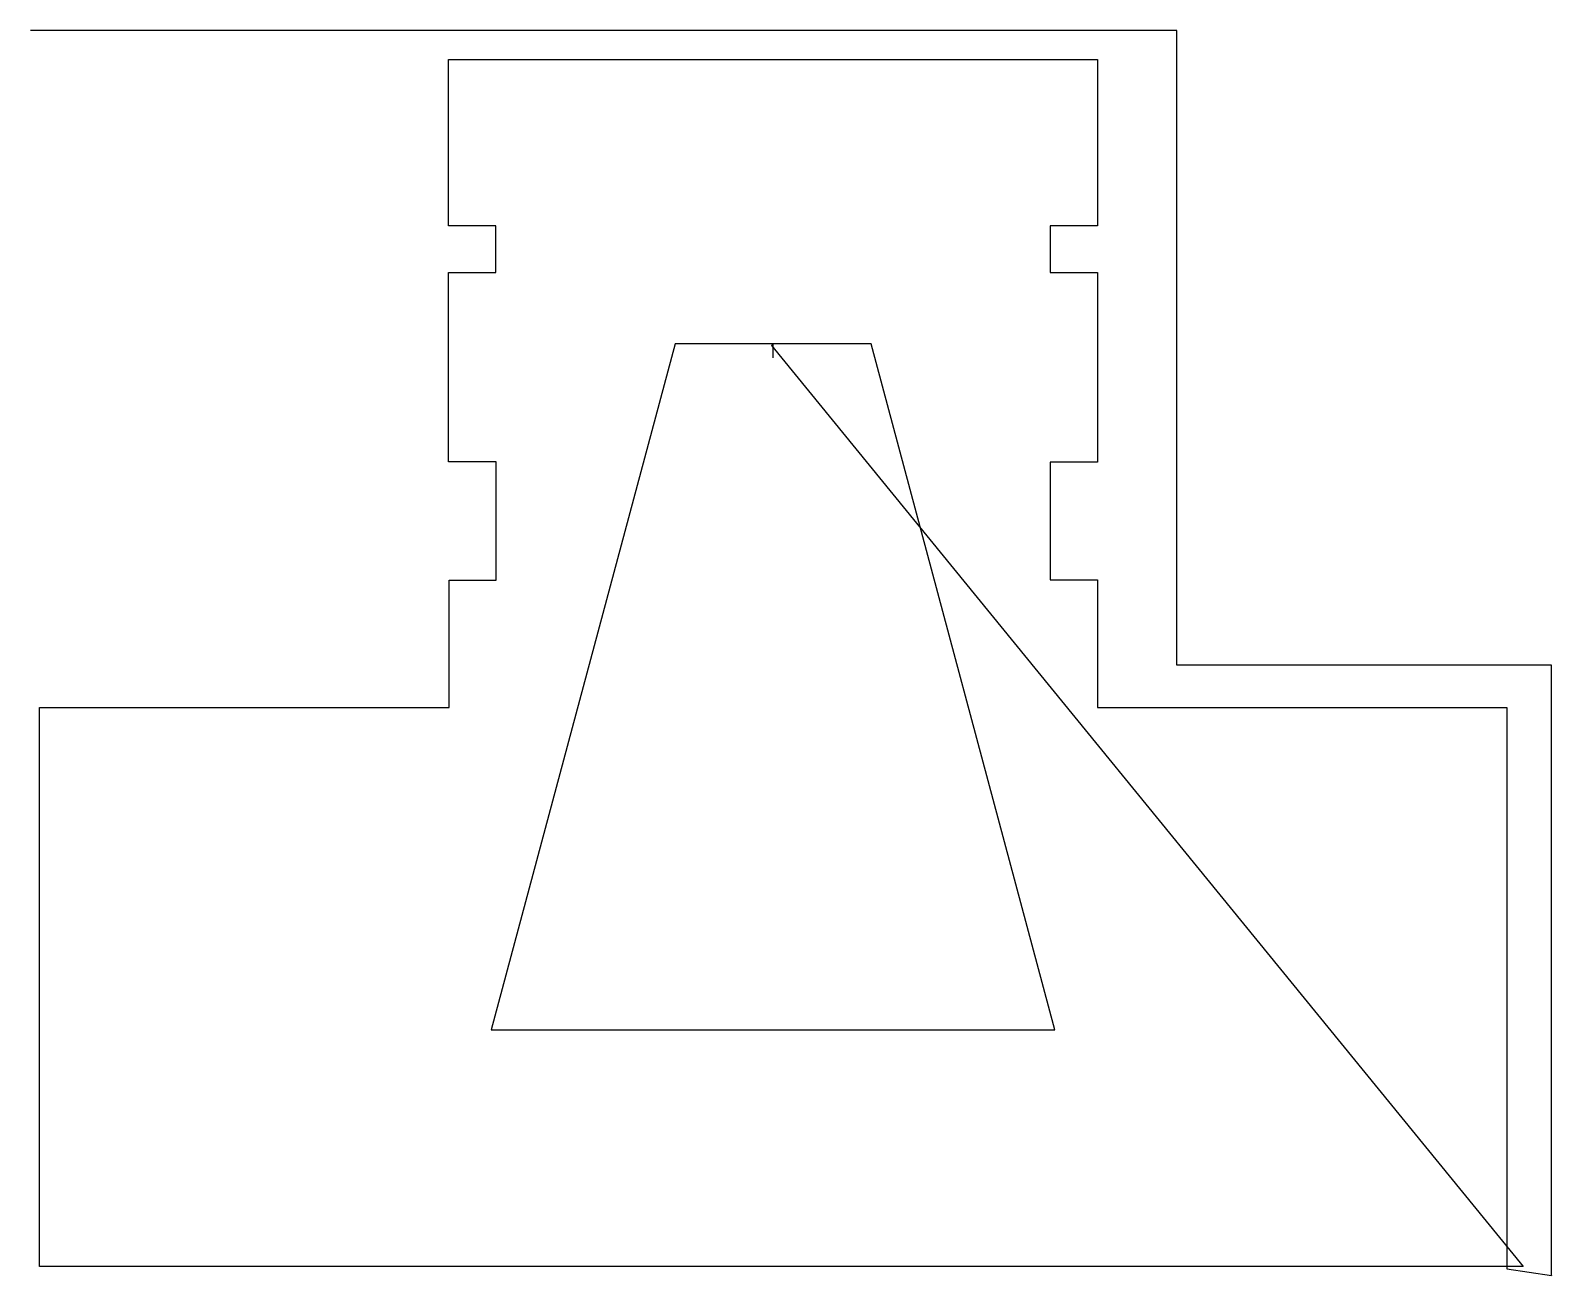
# Model space of a CAD drawing. Header units: metres. Extents: x 0 to 3215, y 0 to 2632.
import ezdxf

# ---------------------------------------------------------------- set-up
doc = ezdxf.new("R2010")
doc.units = ezdxf.units.M

msp = doc.modelspace()

# ---------------------------------------------------------------- linework, layer by layer
at = {"layer": 'TOOL_0'}
for p, q in [((0.999, 2631.936), (-0.001, 2631.936)), ((2423.088, 2631.936), (0.999, 2631.936)), ((2423.088, 1289.99), (2423.088, 2631.936)), ((884, 2219.001), (884, 2570.501)), ((884, 2570.501), (2255.5, 2570.501)), ((2255.5, 2570.501), (2255.5, 2219.001)), ((984, 2219.001), (884, 2219.001)), ((984, 2120.501), (984, 2219.001)), ((2255.5, 2219.001), (2155.5, 2219.001)), ((2155.5, 2219.001), (2155.5, 2120.501)), ((884, 1719.751), (884, 2120.501)), ((884, 2120.501), (984, 2120.501)), ((2155.5, 2120.501), (2255.5, 2120.501)), ((2255.5, 2120.501), (2255.5, 1719.001)), ((1362.508, 1969.751), (973.982, 519.751)), ((1569.75, 1969.751), (1362.508, 1969.751)), ((1569.75, 1969.751), (1566.214, 1966.215)), ((1566.214, 1966.215), (3155.5, 19.001)), ((1569.75, 1939.751), (1569.75, 1969.751)), ((1776.992, 1969.751), (1569.75, 1969.751)), ((2165.518, 519.751), (1776.992, 1969.751)), ((984.75, 1719.751), (884, 1719.751)), ((984.75, 1469.751), (984.75, 1719.751)), ((2255.5, 1719.001), (2155.5, 1719.001)), ((2155.5, 1719.001), (2155.5, 1470.501)), ((884.75, 1200.501), (884.75, 1469.751)), ((884.75, 1469.751), (984.75, 1469.751)), ((2155.5, 1470.501), (2255.5, 1470.501)), ((2255.5, 1470.501), (2255.5, 1200.501)), ((3215.277, 1289.99), (2423.088, 1289.99)), ((3215.277, 1), (3215.277, 1289.99)), ((19, 19.001), (19, 1200.501)), ((19, 1200.501), (884.75, 1200.501)), ((2255.5, 1200.501), (3120.5, 1200.501)), ((3120.5, 1200.501), (3120.5, 19.001)), ((973.982, 519.751), (2165.518, 519.751)), ((3120.5, 19.001), (19, 19.001)), ((3155.5, 19.001), (3120.5, 19.001)), ((3120.5, 19.001), (3120.5, 14.001)), ((3120.5, 14.001), (3215.277, 0)), ((3215.277, 0), (3215.277, 1)), ((3215.277, 1), (3215.277, 0)), ((3215.277, 0), (3215.277, 1))]:
    msp.add_line(p, q, dxfattribs=at)

doc.saveas('drawing.dxf')
